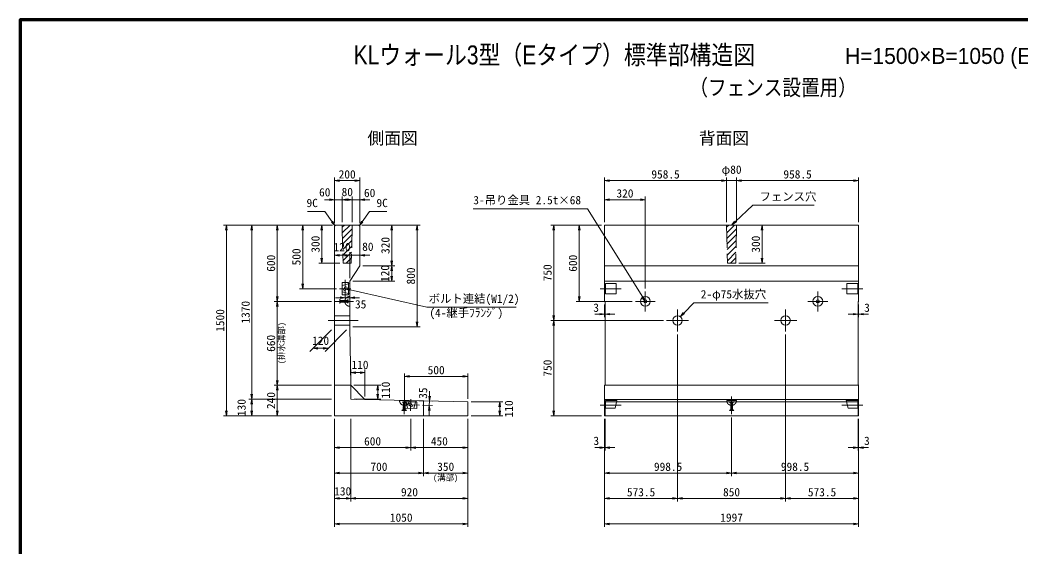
# Model space of a CAD drawing. Units: millimetres at full size, sheet at 1:30; some dimension numbers follow another scale. Extents: x 122209 to 134059, y -1498 to 6777.
# Drawn here: x 122209 to 130074, y 2639 to 6777 of the extents above; entities that cross this region are included whole.
import ezdxf
from ezdxf.enums import TextEntityAlignment as Align

# ---------------------------------------------------------------- set-up
doc = ezdxf.new("R2010")
doc.units = ezdxf.units.MM
doc.header["$LTSCALE"] = 30
doc.linetypes.add('CHAIN', pattern=[18.5, 12, -1.5, 3.5, -1.5])
doc.linetypes.add('DASHED', pattern=[7.5, 6, -1.5])
for name, color, linetype, lineweight in [('01図枠', 1, 'Continuous', 70), ('中心', 6, 'CHAIN', 9), ('外形線', 7, 'Continuous', 13), ('寸法', 2, 'Continuous', 9), ('細線', 4, 'Continuous', 9)]:
    doc.layers.add(name, color=color, linetype=linetype, lineweight=lineweight)
doc.layers.add('文字', color=7, linetype='Continuous')
doc.styles.add('ＭＳ ゴシック', font='')
doc.styles.add('ＭＳ Ｐゴシック', font='')
doc.styles.get('ＭＳ ゴシック').set_extended_font_data('MS Gothic')
doc.styles.get('ＭＳ Ｐゴシック').set_extended_font_data('MS PGothic')

# ---------------------------------------------------------------- blocks, each defined once
blk = doc.blocks.new('open_arrow')
at = {"color": 0, "linetype": 'Continuous', "lineweight": -2}
blk.add_lwpolyline([(7.5, 1.25), (0, 0), (7.5, -1.25)], dxfattribs=at)

msp = doc.modelspace()

# ---------------------------------------------------------------- hatches: boundary and pattern name
at = {"layer": '細線'}
h = msp.add_hatch(dxfattribs=at)
h.set_pattern_fill('USER', color=256, style=0, pattern_type=2)
h.set_pattern_definition([(45, (-939.56, -21.04), (-22.45064, 22.45064), [])])
h.paths.add_polyline_path([(124822.04, 5163.2), (124742.04, 5163.2), (124749.54, 4863.2), (124814.54, 4863.2)])
h = msp.add_hatch(dxfattribs=at)
h.set_pattern_fill('USER', color=256, style=0, pattern_type=2)
h.set_pattern_definition([(45, (2084.06, -21.04), (-22.45064, 22.45064), [])])
h.paths.add_polyline_path([(127845.66, 5163.2), (127765.66, 5163.2), (127773.16, 4863.2), (127838.16, 4863.2)])

# ---------------------------------------------------------------- linework, layer by layer
at = {"layer": '01図枠'}
msp.add_lwpolyline([(122208.55, -1383.36), (134058.55, -1383.36), (134058.55, 6776.64), (122208.55, 6776.64)], close=True, dxfattribs=at)
at = {"layer": '中心'}
for p, q in [((124767.04, 4594.7), (124767.04, 4731.7)), ((124722.04, 4663.2), (124812.04, 4663.2)), ((126938.16, 4663.2), (126773.16, 4663.2)), ((127127.16, 4641.7), (127127.16, 4484.7)), ((128484.16, 4641.7), (128484.16, 4484.7)), ((128673.16, 4663.2), (128838.16, 4663.2)), ((124832.04, 4563.2), (124693.04, 4563.2)), ((127048.66, 4563.2), (127205.66, 4563.2)), ((128562.66, 4563.2), (128405.66, 4563.2)), ((127380.66, 4325.7), (127380.66, 4500.7)), ((128230.66, 4325.7), (128230.66, 4500.7)), ((124869.39, 4413.2), (124632.04, 4413.2)), ((127293.16, 4413.2), (127468.16, 4413.2)), ((128143.16, 4413.2), (128318.16, 4413.2)), ((125232.7, 3814.07), (125229.67, 3675.1)), ((125281.06, 3702.99), (125283.02, 3792.97)), ((127805.66, 3814.08), (127805.66, 3675.08)), ((125350.53, 3746.49), (125213.56, 3749.47)), ((126938.16, 3747.98), (126773.16, 3747.98)), ((128673.16, 3747.98), (128838.16, 3747.98))]:
    msp.add_line(p, q, dxfattribs=at)
at = {"layer": '外形線'}
for p, q in [((124691.04, 5163.2), (124682.04, 5154.2)), ((124682.04, 5154.2), (124682.04, 3663.2)), ((124691.04, 5163.2), (124873.04, 5163.2)), ((124873.04, 5163.2), (124882.04, 5154.2)), ((124882.04, 5154.2), (124882.04, 4843.2)), ((126807.16, 5163.2), (128804.16, 5163.2)), ((126807.16, 4563.2), (126807.16, 5163.2)), ((128804.16, 4563.2), (128804.16, 5163.2)), ((124802.04, 4723.2), (124882.04, 4843.2)), ((124802.04, 4723.2), (124802.04, 4363.2)), ((126807.16, 4563.2), (126810.16, 4560.2)), ((128804.16, 4563.2), (128801.16, 4560.2)), ((126810.16, 3906.18), (126810.16, 4560.2)), ((128801.16, 3906.2), (128801.16, 4560.2)), ((124802.04, 4363.2), (124810.11, 3903.22)), ((124810.11, 3903.22), (124922.04, 3790.82)), ((126807.16, 3903.2), (126810.16, 3906.18)), ((126807.16, 3903.2), (126807.16, 3663.2)), ((128804.16, 3903.2), (128801.16, 3906.2)), ((128804.16, 3903.2), (128804.16, 3663.2)), ((124811.34, 3833.21), (124812.04, 3793.22)), ((124812.04, 3793.22), (124852.03, 3792.35)), ((124922.04, 3790.82), (125732.04, 3773.2)), ((125732.04, 3663.2), (125732.04, 3773.2)), ((128804.16, 3773.2), (126807.16, 3773.2)), ((124682.04, 3663.2), (125732.04, 3663.2)), ((126807.16, 3663.2), (128804.16, 3663.2))]:
    msp.add_line(p, q, dxfattribs=at)
at = {"layer": '外形線', "linetype": 'DASHED'}
for p, q in [((124742.04, 5163.2), (124749.54, 4863.2)), ((124822.04, 5163.2), (124814.54, 4863.2)), ((127765.66, 5163.2), (127773.16, 4863.2)), ((127845.66, 5163.2), (127838.16, 4863.2)), ((124749.54, 4863.2), (124814.54, 4863.2)), ((127773.16, 4863.2), (127838.16, 4863.2))]:
    msp.add_line(p, q, dxfattribs=at)
at = {"layer": '外形線'}
for centre in [(127380.66, 4413.2), (128230.66, 4413.2)]:
    msp.add_circle(centre, 37.5, dxfattribs=at)
at = {"layer": '寸法'}
for p, q in [((124682.04, 5178.2), (124682.04, 5537.2)), ((124682.04, 5513.2), (124882.04, 5513.2)), ((124882.04, 5178.2), (124882.04, 5537.2)), ((126807.16, 5187.2), (126807.16, 5537.2)), ((126807.16, 5513.2), (127765.66, 5513.2)), ((127923.66, 5513.2), (127687.66, 5513.2)), ((127765.66, 5187.2), (127765.66, 5537.2)), ((127765.66, 5187.2), (127765.66, 5537.2)), ((127845.66, 5187.2), (127845.66, 5537.2)), ((127845.66, 5187.2), (127845.66, 5537.2)), ((128804.16, 5513.2), (127845.66, 5513.2)), ((128804.16, 5187.2), (128804.16, 5537.2)), ((124820.04, 5363.2), (124604.04, 5363.2)), ((124682.04, 5178.2), (124682.04, 5387.2)), ((124742.04, 5187.2), (124742.04, 5387.2)), ((124742.04, 5187.2), (124742.04, 5387.2)), ((124822.04, 5363.2), (124742.04, 5363.2)), ((124960.04, 5363.2), (124744.04, 5363.2)), ((124822.04, 5187.2), (124822.04, 5387.2)), ((124822.04, 5187.2), (124822.04, 5387.2)), ((124882.04, 5178.2), (124882.04, 5387.2)), ((126807.16, 5187.2), (126807.16, 5387.2)), ((126807.16, 5363.2), (127127.16, 5363.2)), ((127127.16, 4665.7), (127127.16, 5387.2)), ((124667.04, 5163.2), (123808.04, 5163.2)), ((123832.04, 3663.2), (123832.04, 5163.2)), ((124667.04, 5163.2), (124008.04, 5163.2)), ((124032.04, 3793.2), (124032.04, 5163.2)), ((124667.04, 5163.2), (124208.04, 5163.2)), ((124232.04, 4563.2), (124232.04, 5163.2)), ((124667.04, 5163.2), (124408.04, 5163.2)), ((124432.04, 5163.2), (124432.04, 4663.2)), ((124667.04, 5163.2), (124558.04, 5163.2)), ((124582.04, 5163.2), (124582.04, 4863.2)), ((124897.04, 5163.2), (125356.04, 5163.2)), ((124897.04, 5163.2), (125156.04, 5163.2)), ((125132.04, 5163.2), (125132.04, 4843.2)), ((125332.04, 4363.2), (125332.04, 5163.2)), ((126783.16, 5163.2), (126383.16, 5163.2)), ((126407.16, 4413.2), (126407.16, 5163.2)), ((126783.16, 5163.2), (126583.16, 5163.2)), ((126607.16, 5163.2), (126607.16, 4563.2)), ((127869.66, 5163.2), (128069.66, 5163.2)), ((128045.66, 5163.2), (128045.66, 4863.2)), ((124682.04, 4687.2), (124682.04, 4950.22)), ((124802.04, 4926.22), (124682.04, 4926.22)), ((124724.04, 4926.22), (124960.04, 4926.22)), ((124802.04, 4747.2), (124802.04, 4950.22)), ((124802.04, 4747.2), (124802.04, 4950.22)), ((124882.04, 4867.2), (124882.04, 4950.22)), ((124725.54, 4863.2), (124558.04, 4863.2)), ((124906.04, 4843.2), (125156.04, 4843.2)), ((124906.04, 4843.2), (125156.04, 4843.2)), ((125132.04, 4843.2), (125132.04, 4723.2)), ((127862.16, 4863.2), (128069.66, 4863.2)), ((124826.04, 4723.2), (125156.04, 4723.2)), ((124698.04, 4663.2), (124408.04, 4663.2)), ((124658.04, 4563.2), (124208.04, 4563.2)), ((124658.04, 4563.2), (124208.04, 4563.2)), ((124232.04, 3903.22), (124232.04, 4563.2)), ((124880.04, 4592.13), (124689.04, 4592.13)), ((124767.04, 4570.7), (124767.04, 4568.13)), ((124802.04, 4639.2), (124802.04, 4568.13)), ((127024.66, 4563.2), (126583.16, 4563.2)), ((126807.16, 4539.2), (126807.16, 4438.79)), ((126810.16, 4536.2), (126810.16, 4438.79)), ((128801.16, 4536.2), (128801.16, 4438.79)), ((128804.16, 4539.2), (128804.16, 4438.79)), ((127269.16, 4413.2), (126383.16, 4413.2)), ((127269.16, 4413.2), (126383.16, 4413.2)), ((126407.16, 3663.2), (126407.16, 4413.2)), ((126729.16, 4462.79), (126888.16, 4462.79)), ((128882.16, 4462.79), (128723.16, 4462.79)), ((124658.04, 4339.2), (124489.17, 4170.33)), ((124778.04, 4339.2), (124609.17, 4170.33)), ((124826.04, 4363.2), (125356.04, 4363.2)), ((127380.66, 4301.7), (127380.66, 2989.2)), ((127380.66, 4301.7), (127380.66, 2989.2)), ((128230.66, 4301.7), (128230.66, 2989.2)), ((128230.66, 4301.7), (128230.66, 2989.2)), ((124633.17, 4194.33), (124513.17, 4194.33)), ((124812.04, 3817.22), (124812.04, 4027.2)), ((124922.04, 3814.82), (124922.04, 4027.2)), ((124922.04, 4003.2), (124812.04, 4003.2)), ((125232.04, 3808.08), (125232.04, 3997.15)), ((125732.04, 3973.15), (125232.04, 3973.15)), ((125732.04, 3797.2), (125732.04, 3997.15)), ((124658.04, 3903.22), (124208.04, 3903.22)), ((124658.04, 3903.22), (124208.04, 3903.22)), ((124232.04, 3663.2), (124232.04, 3903.22)), ((124834.11, 3903.22), (125046.02, 3903.22)), ((125022.02, 3903.22), (125022.02, 3793.22)), ((125430.59, 3857.78), (125426.44, 3666.82)), ((124658.04, 3793.2), (124008.04, 3793.2)), ((124658.04, 3793.2), (124008.04, 3793.2)), ((124032.04, 3663.2), (124032.04, 3793.2)), ((124836.04, 3793.22), (125046.02, 3793.22)), ((125346.79, 3781.58), (125452.89, 3779.27)), ((125374.52, 3745.97), (125452.13, 3744.28)), ((125756.04, 3773.2), (126006.04, 3773.2)), ((125982.04, 3663.2), (125982.04, 3773.2)), ((124658.04, 3663.2), (123808.04, 3663.2)), ((124658.04, 3663.2), (124008.04, 3663.2)), ((124658.04, 3663.2), (124208.04, 3663.2)), ((124682.04, 3639.2), (124682.04, 2789.2)), ((124682.04, 3639.2), (124682.04, 2989.2)), ((124682.04, 3639.2), (124682.04, 3189.2)), ((124682.04, 3639.2), (124682.04, 3389.2)), ((124812.04, 3638.55), (124812.04, 2989.2)), ((124812.04, 3638.55), (124812.04, 2989.2)), ((125282.04, 3639.2), (125282.04, 3389.2)), ((125282.04, 3639.2), (125282.04, 3389.2)), ((125382.04, 3639.2), (125382.04, 3189.2)), ((125382.04, 3639.2), (125382.04, 3189.2)), ((125732.04, 3639.2), (125732.04, 2789.2)), ((125732.04, 3639.2), (125732.04, 2989.2)), ((125732.04, 3639.2), (125732.04, 3189.2)), ((125732.04, 3639.2), (125732.04, 3389.2)), ((125756.04, 3663.2), (126006.04, 3663.2)), ((126783.16, 3663.2), (126383.16, 3663.2)), ((126807.16, 3639.2), (126807.16, 2789.2)), ((126807.16, 3639.2), (126807.16, 2989.2)), ((126807.16, 3639.2), (126807.16, 3189.2)), ((126807.16, 3639.2), (126807.16, 3389.2)), ((126810.16, 3639.2), (126810.16, 3389.2)), ((127805.66, 3651.08), (127805.66, 3189.2)), ((127805.66, 3651.08), (127805.66, 3189.2)), ((128801.16, 3639.2), (128801.16, 3389.2)), ((128804.16, 3639.2), (128804.16, 2789.2)), ((128804.16, 3639.2), (128804.16, 2989.2)), ((128804.16, 3639.2), (128804.16, 3189.2)), ((128804.16, 3639.2), (128804.16, 3389.2)), ((124682.04, 3413.2), (125282.04, 3413.2)), ((125732.04, 3413.2), (125282.04, 3413.2)), ((126729.16, 3413.2), (126888.16, 3413.2)), ((128882.16, 3413.2), (128723.16, 3413.2)), ((124682.04, 3213.2), (125382.04, 3213.2)), ((125382.04, 3213.2), (125732.04, 3213.2)), ((126807.16, 3213.2), (127805.66, 3213.2)), ((127805.66, 3213.2), (128804.16, 3213.2)), ((124682.04, 3013.2), (124812.04, 3013.2)), ((124812.04, 3013.2), (125732.04, 3013.2)), ((126807.16, 3013.2), (127380.66, 3013.2)), ((127380.66, 3013.2), (128230.66, 3013.2)), ((128230.66, 3013.2), (128804.16, 3013.2)), ((124682.04, 2813.2), (125732.04, 2813.2)), ((126807.16, 2813.2), (128804.16, 2813.2))]:
    msp.add_line(p, q, dxfattribs=at)
at = {"layer": '寸法', "color": 3, "linetype": 'DASHED'}
for p, q in [((124723.04, 4545.7), (124723.04, 4580.7)), ((124723.04, 4580.7), (124730.71, 4570.2)), ((124782.71, 4570.2), (124730.71, 4570.2)), ((124730.71, 4570.2), (124730.71, 4556.2)), ((124782.71, 4550.7), (124782.71, 4575.7)), ((124782.71, 4575.7), (124791.04, 4575.7)), ((124791.04, 4575.7), (124791.04, 4550.7)), ((124802.04, 4601.7), (124802.04, 4524.7)), ((124730.71, 4556.2), (124723.04, 4545.7)), ((124782.71, 4556.2), (124730.71, 4556.2)), ((124791.04, 4550.7), (124782.71, 4550.7)), ((125193.55, 3784.92), (125270.53, 3783.24)), ((127767.16, 3784.08), (127844.16, 3784.08)), ((125212.83, 3705.48), (125223.49, 3712.91)), ((125247.82, 3704.72), (125212.83, 3705.48)), ((125219.13, 3765.02), (125219.31, 3773.35)), ((125244.12, 3764.47), (125219.13, 3765.02)), ((125219.31, 3773.35), (125244.3, 3772.81)), ((125224.62, 3764.9), (125223.49, 3712.91)), ((125223.49, 3712.91), (125237.49, 3712.61)), ((125238.62, 3764.59), (125237.49, 3712.61)), ((125237.49, 3712.61), (125247.82, 3704.72)), ((125244.3, 3772.81), (125244.12, 3764.47)), ((127788.16, 3705.08), (127798.66, 3712.74)), ((127823.16, 3705.08), (127788.16, 3705.08)), ((127793.16, 3773.08), (127818.16, 3773.08)), ((127793.16, 3764.74), (127793.16, 3773.08)), ((127818.16, 3764.74), (127793.16, 3764.74)), ((127798.66, 3764.74), (127798.66, 3712.74)), ((127798.66, 3712.74), (127812.66, 3712.74)), ((127812.66, 3764.74), (127812.66, 3712.74)), ((127812.66, 3712.74), (127823.16, 3705.08)), ((127818.16, 3773.08), (127818.16, 3764.74))]:
    msp.add_line(p, q, dxfattribs=at)
at = {"layer": '寸法'}
for points in [[(124686.5, 5158.66), (124663.58, 5190.21), (124605.51, 5270.13), (124469.2, 5270.13)], [(124877.59, 5158.66), (124900.51, 5190.21), (124958.57, 5270.13), (125094.88, 5270.13)], [(127127.16, 4563.2), (127106.5, 4596.28), (126671.58, 5292.42), (125774.17, 5292.42)], [(127805.66, 5163.2), (127833.97, 5190.02), (127971.67, 5320.47), (128454.38, 5320.47)], [(124767.04, 4663.2), (124805.07, 4654.54), (125408.43, 4517.18), (126112.38, 4517.18)], [(127402.87, 4443.42), (127430.18, 4471.26), (127509.38, 4552.04), (128092.61, 4552.04)]]:
    msp.add_lwpolyline(points, dxfattribs=at)
at = {"layer": '寸法', "color": 3}
for centre, radius in [((127127.16, 4563.2), 38.5), ((127127.16, 4563.2), 12.5), ((128484.16, 4563.2), 38.5), ((128484.16, 4563.2), 12.5)]:
    msp.add_circle(centre, radius, dxfattribs=at)
at = {"layer": '寸法', "color": 3, "linetype": 'DASHED'}
for centre, start, end in [((124802.04, 4563.2), 90, 270), ((125232.04, 3784.08), 178.75375, 358.75375), ((127805.66, 3784.08), 180, 0)]:
    msp.add_arc(centre, 38.5, start, end, dxfattribs=at)
at = {"layer": '細線'}
for p, q in [((126807.16, 4843.2), (128804.16, 4843.2)), ((126807.16, 4723.2), (128804.16, 4723.2)), ((124742.04, 4614.7), (124742.04, 4711.7)), ((124742.04, 4711.7), (124792.04, 4711.7)), ((124767.04, 4674.52), (124755.73, 4663.2)), ((124778.36, 4663.2), (124767.04, 4651.89)), ((124792.04, 4614.7), (124792.04, 4711.7)), ((126813.16, 4623.2), (126813.16, 4703.2)), ((126898.16, 4703.2), (126813.16, 4703.2)), ((126898.16, 4623.2), (126898.16, 4703.2)), ((128713.16, 4623.2), (128713.16, 4703.2)), ((128713.16, 4703.2), (128798.16, 4703.2)), ((128798.16, 4623.2), (128798.16, 4703.2)), ((124682.04, 4563.2), (124802.04, 4563.2)), ((124742.04, 4614.7), (124792.04, 4614.7)), ((126898.16, 4623.2), (126813.16, 4623.2)), ((128713.16, 4623.2), (128798.16, 4623.2)), ((124810.11, 3903.22), (124682.04, 3903.22)), ((128804.15, 3903.2), (126807.16, 3903.2)), ((125382.04, 3663.2), (125382.04, 3780.82)), ((128804.16, 3790.82), (126807.16, 3790.82)), ((125233.01, 3724.04), (125234.1, 3774.03)), ((125329.99, 3721.93), (125233.01, 3724.04)), ((125331.08, 3771.92), (125234.1, 3774.03)), ((125270.73, 3748.23), (125281.8, 3736.67)), ((125282.29, 3759.29), (125293.35, 3747.74)), ((125329.99, 3721.93), (125331.08, 3771.92)), ((126810.16, 3663.2), (126810.16, 3773.2)), ((128801.16, 3663.2), (128801.16, 3773.2))]:
    msp.add_line(p, q, dxfattribs=at)
at = {"layer": '細線', "linetype": 'DASHED'}
for p, q in [((124802.04, 4703.2), (124742.04, 4688.2)), ((124802.04, 4623.2), (124802.04, 4703.2)), ((124742.04, 4638.2), (124802.04, 4623.2)), ((124802.04, 4450.7), (124682.04, 4450.7)), ((124802.04, 4375.7), (124682.04, 4375.7)), ((125242.81, 3783.84), (125256.51, 3723.53)), ((125322.79, 3782.1), (125242.81, 3783.84)), ((125306.49, 3722.44), (125322.79, 3782.1)), ((126813.16, 3722.98), (126813.16, 3782.98)), ((126813.16, 3782.98), (126904.16, 3782.98)), ((126889.16, 3722.98), (126904.16, 3782.98)), ((128722.16, 3722.98), (128707.16, 3782.98)), ((128798.16, 3782.98), (128707.16, 3782.98)), ((128798.16, 3722.98), (128798.16, 3782.98)), ((126813.16, 3722.98), (126889.16, 3722.98)), ((128798.16, 3722.98), (128722.16, 3722.98))]:
    msp.add_line(p, q, dxfattribs=at)
at = {"layer": '細線'}
for centre, start, end in [((124761.39, 4657.54), 135, 315), ((124772.7, 4668.86), 315, 135), ((125276.51, 3753.76), 43.75375, 223.75375), ((125287.58, 3742.2), 223.75375, 43.75375)]:
    msp.add_arc(centre, 8, start, end, dxfattribs=at)

# ---------------------------------------------------------------- block references
at = {"layer": '寸法', "xscale": 5.2, "yscale": 5.2}
for p in [(124682.04, 5513.2), (126807.16, 5513.2), (127845.66, 5513.2), (127845.66, 5513.2), (124742.04, 5363.2), (124742.04, 5363.2), (124882.04, 5363.2), (126807.16, 5363.2), (124682.04, 4926.22), (124882.04, 4926.22), (124802.04, 4592.13), (126810.16, 4462.79), (128804.16, 4462.79), (124513.17, 4194.33), (124812.04, 4003.2), (125232.04, 3973.15), (124682.04, 3413.2), (125282.04, 3413.2), (126810.16, 3413.2), (128804.16, 3413.2), (124682.04, 3213.2), (125382.04, 3213.2), (126807.16, 3213.2), (127805.66, 3213.2), (124682.04, 3013.2), (124812.04, 3013.2), (126807.16, 3013.2), (127380.66, 3013.2), (128230.66, 3013.2), (124682.04, 2813.2), (126807.16, 2813.2)]:
    msp.add_blockref('open_arrow', p, dxfattribs=at)
for p, rotation in [((124882.04, 5513.2), 180), ((127765.66, 5513.2), 180), ((127765.66, 5513.2), 180), ((128804.16, 5513.2), 180), ((124682.04, 5363.2), 180), ((124822.04, 5363.2), 180), ((124822.04, 5363.2), 180), ((127127.16, 5363.2), 180), ((124686.5, 5158.66), 126), ((124877.59, 5158.66), 54), ((127805.66, 5163.2), 43.5), ((123832.04, 5163.2), 270), ((124032.04, 5163.2), 270), ((124232.04, 5163.2), 270), ((124432.04, 5163.2), 270), ((124582.04, 5163.2), 270), ((125132.04, 5163.2), 270), ((125332.04, 5163.2), 270), ((126407.16, 5163.2), 270), ((126607.16, 5163.2), 270), ((128045.66, 5163.2), 270), ((124582.04, 4863.2), 90), ((124802.04, 4926.22), 180), ((124802.04, 4926.22), 180), ((125132.04, 4843.2), 90), ((128045.66, 4863.2), 90), ((125132.04, 4843.2), 270), ((125132.04, 4723.2), 90), ((124432.04, 4663.2), 90), ((124767.04, 4663.2), 347.2), ((124232.04, 4563.2), 90), ((124232.04, 4563.2), 270), ((124767.04, 4592.13), 180), ((126607.16, 4563.2), 90), ((127127.16, 4563.2), 122), ((126407.16, 4413.2), 90), ((126407.16, 4413.2), 270), ((126807.16, 4462.79), 180), ((127402.87, 4443.42), 45.6), ((128801.16, 4462.79), 180), ((125332.04, 4363.2), 90), ((124633.17, 4194.33), 180), ((124232.04, 3903.22), 90), ((124922.04, 4003.2), 180), ((125732.04, 3973.15), 180), ((124232.04, 3903.22), 270), ((125022.02, 3903.22), 270), ((124032.04, 3793.2), 90), ((124032.04, 3793.2), 270), ((125022.02, 3793.22), 90), ((125428.9, 3779.8), 88.8), ((123832.04, 3663.2), 90), ((124032.04, 3663.2), 90), ((124232.04, 3663.2), 90), ((125428.14, 3744.8), 268.8), ((125982.04, 3773.2), 270), ((125982.04, 3663.2), 90), ((126407.16, 3663.2), 90), ((125282.04, 3413.2), 180), ((125732.04, 3413.2), 180), ((126807.16, 3413.2), 180), ((128801.16, 3413.2), 180), ((125382.04, 3213.2), 180), ((125732.04, 3213.2), 180), ((127805.66, 3213.2), 180), ((128804.16, 3213.2), 180), ((124812.04, 3013.2), 180), ((125732.04, 3013.2), 180), ((127380.66, 3013.2), 180), ((128230.66, 3013.2), 180), ((128804.16, 3013.2), 180), ((125732.04, 2813.2), 180), ((128804.16, 2813.2), 180)]:
    msp.add_blockref('open_arrow', p, dxfattribs=dict(at, rotation=rotation))

# ---------------------------------------------------------------- texts
at = {"layer": '寸法', "style": 'ＭＳ ゴシック'}
for s, p in [('200', (124782.04, 5562.7)), ('958.5', (127286.41, 5562.7)), ('φ80', (127805.66, 5599.81)), ('958.5', (128324.91, 5562.7)), ('60', (124605.71, 5421.58)), ('80', (124782.63, 5424.11)), ('60', (124958.71, 5416.53)), ('320', (126967.16, 5412.7)), ('120', (124742.04, 4990.79)), ('80', (124944.62, 4993.3)), ('35', (124888.16, 4540.75)), ('3', (126740.39, 4513.73)), ('3', (128870.94, 4513.73)), ('120', (124573.17, 4253.81)), ('110', (124882.92, 4064.39)), ('500', (125482.04, 4022.65)), ('600', (124982.04, 3462.7)), ('450', (125507.04, 3462.7)), ('3', (126741.35, 3466.68)), ('3', (128869.97, 3466.68)), ('700', (125032.04, 3262.7)), ('350', (125557.04, 3262.7)), ('998.5', (127306.41, 3262.7)), ('998.5', (128304.91, 3262.7)), ('130', (124747.04, 3069.62)), ('920', (125272.04, 3062.7)), ('573.5', (127093.91, 3062.7)), ('850', (127805.66, 3062.7)), ('573.5', (128517.41, 3062.7)), ('1050', (125207.04, 2862.7)), ('1997', (127805.66, 2862.7))]:
    msp.add_text(s, height=65.51, dxfattribs=at).set_placement(p, align=Align.MIDDLE_CENTER)
for s, p in [('フェンス穴', (128025.67, 5335.47)), ('9C', (125012.57, 5285.13)), ('3-吊り金具 2.5t×68', (125774.17, 5307.42)), ('2-φ75水抜穴', (127563.38, 4567.04)), ('ボルト連結(W1/2)', (125423.43, 4532.18))]:
    msp.add_text(s, height=65.51, dxfattribs=at).set_placement(p, align=Align.BOTTOM_LEFT)
msp.add_text('9C', height=65.51, dxfattribs=at).set_placement((124551.51, 5285.13), align=Align.BOTTOM_RIGHT)
for s, rotation, p in [('300', 90, (124532.54, 5013.2)), ('320', 90, (125082.54, 5003.2)), ('300', 90, (127996.16, 5013.2)), ('500', 90, (124382.54, 4913.2)), ('600', 90, (124182.54, 4863.2)), ('600', 90, (126557.66, 4863.2)), ('120', 90, (125079.89, 4782.63)), ('800', 90, (125282.54, 4763.2)), ('750', 90, (126357.66, 4788.2)), ('1370', 90, (123982.54, 4478.2)), ('1500', 90, (123782.54, 4413.2)), ('660', 90, (124182.54, 4233.21)), ('750', 90, (126357.66, 4038.2)), ('110', 90, (125085.06, 3865.17)), ('35', 88.754, (125378.4, 3841.79)), ('130', 90, (123951.04, 3728.2)), ('240', 90, (124182.54, 3783.21)), ('110', 90, (126053.7, 3718.2))]:
    msp.add_text(s, height=65.51, rotation=rotation, dxfattribs=at).set_placement(p, align=Align.MIDDLE_CENTER)
at = {"layer": '寸法', "color": 3, "style": 'ＭＳ ゴシック'}
msp.add_text('(4-継手ﾌﾗﾝｼﾞ)', height=65.51, dxfattribs=at).set_placement((125428.82, 4505.99), align=Align.TOP_LEFT)
msp.add_text('(排水溝部)', height=47.47, rotation=90, dxfattribs=at).set_placement((124303.67, 4069.99), align=Align.BOTTOM_LEFT)
msp.add_text('(溝部)', height=47.47, dxfattribs=at).set_placement((125457.6, 3138.62), align=Align.BOTTOM_LEFT)
at = {"layer": '文字', "style": 'ＭＳ Ｐゴシック', "width": 0.85}
for s, height, p in [(' KLウォール3型（Eタイプ）標準部構造図\u3000\u3000\u3000\u3000\u3000\u3000\u3000\u3000\u3000\u3000\u3000\u3000\u3000\u3000\u3000\u3000 \u3000\u3000\u3000\u3000', 148.5, (128133.55, 6383.47)), ('（フェンス設置用）', 126.2, (128132.52, 6144.94))]:
    msp.add_text(s, height=height, dxfattribs=at).set_placement(p, align=Align.BOTTOM_CENTER)
at = {"layer": '文字', "style": 'ＭＳ Ｐゴシック'}
msp.add_text('H=1500×B=1050 (E1,E2)\u3000S=1/30', height=126.2, dxfattribs=at).set_placement((128698.41, 6392.97), align=Align.BOTTOM_LEFT)
for s, p in [(' 側面図 ', (125139.15, 5769.94)), (' 背面図 ', (127745.69, 5769.94))]:
    msp.add_text(s, height=96.5, dxfattribs=at).set_placement(p, align=Align.BOTTOM_CENTER)

doc.saveas('drawing.dxf')
